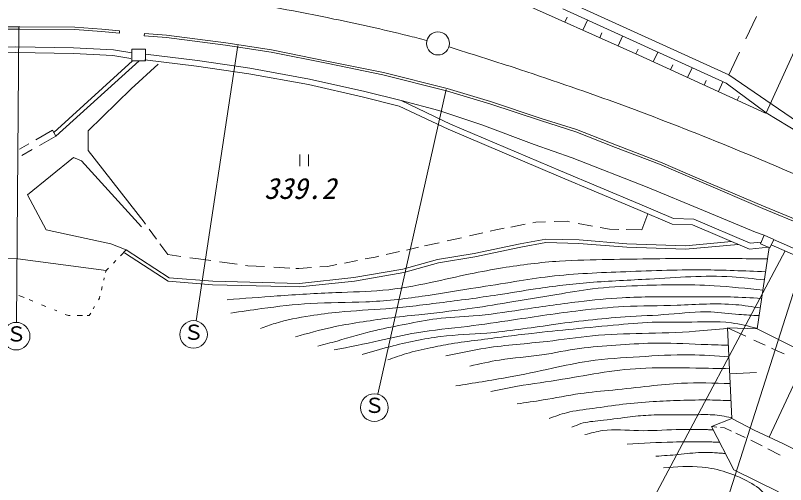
# Model space of a CAD drawing. Units: millimetres, scale not verified. Extents: x 40000 to 680000, y 20000 to 380000.
# Drawn here: x 134413 to 201348, y 261835 to 302598 of the extents above; entities that cross this region are included whole.
import ezdxf
from ezdxf.enums import TextEntityAlignment as Align

# ---------------------------------------------------------------- set-up
doc = ezdxf.new("R2010")
doc.units = ezdxf.units.MM
doc.header["$LTSCALE"] = 1000
for name, color, linetype, lineweight in [('M-BGD', 7, 'Continuous', 13), ('M-BMK', 2, 'Continuous', 13), ('M-BMK-SRVR', 3, 'Continuous', 13), ('M-STR-HTXT', 7, 'Continuous', 13), ('M-STR-STRC', 7, 'Continuous', 13)]:
    doc.layers.add(name, color=color, linetype=linetype, lineweight=lineweight)
doc.styles.add('ＭＳ ゴシック', font='')
doc.styles.get('ＭＳ ゴシック').set_extended_font_data('MS Gothic')

msp = doc.modelspace()

# ---------------------------------------------------------------- linework, layer by layer
at = {"layer": 'M-BGD'}
for p, q in [((166108, 311302), (196403, 297431)), ((188607, 299130), (177545, 304089)), ((196171, 296717), (181974, 303161)), ((182351, 302442), (182162, 302020)), ((184127, 302184), (183737, 301313)), ((198830, 302492), (197901, 300554)), ((134798, 301597), (129317, 301629)), ((134796, 301397), (129322, 301429)), ((139569, 301365), (134796, 301397)), ((139576, 301565), (134798, 301597)), ((141899, 301206), (139569, 301365)), ((141916, 301405), (139576, 301565)), ((143467, 301245), (141916, 301405)), ((143467, 301245), (143447, 301046)), ((143447, 301046), (141899, 301206)), ((145618, 301031), (145602, 300832)), ((147531, 300676), (145602, 300832)), ((147552, 300875), (145618, 301031)), ((152664, 300023), (147531, 300676)), ((152692, 300221), (147552, 300875)), ((185383, 301085), (185193, 300661)), ((187181, 300797), (186798, 299941)), ((129829, 299774), (134460, 299869)), ((134460, 299869), (139471, 299774)), ((156647, 299401), (152664, 300023)), ((156682, 299597), (152692, 300221)), ((129839, 299274), (134460, 299369)), ((134460, 299369), (139454, 299274)), ((139454, 299274), (142886, 299110)), ((139471, 299774), (142939, 299608)), ((142939, 299608), (144534, 299347)), ((144534, 299655), (145730, 299655)), ((144534, 298655), (144534, 299655)), ((145730, 299655), (145730, 298655)), ((145730, 299231), (150228, 298691)), ((161593, 298405), (156647, 299401)), ((161633, 298601), (156682, 299597)), ((188526, 299652), (188344, 299248)), ((190237, 299411), (189849, 298562)), ((197354, 299413), (196403, 297431)), ((137751, 292434), (144586, 298655)), ((137932, 292119), (145159, 298655)), ((142886, 299110), (144454, 298853)), ((145730, 298655), (144534, 298655)), ((145671, 298735), (150161, 298195)), ((150228, 298691), (154778, 298023)), ((166398, 297636), (161633, 298601)), ((199600, 294101), (188607, 299130)), ((144484, 296213), (146824, 298374)), ((150161, 298195), (154697, 297529)), ((154778, 298023), (159972, 297071)), ((166353, 297440), (161593, 298405)), ((191557, 298313), (191356, 297873)), ((193222, 298055), (192830, 297198)), ((154697, 297529), (159872, 296581)), ((171891, 296040), (166353, 297440)), ((171944, 296233), (166398, 297636)), ((196403, 297431), (202388, 293341)), ((159872, 296581), (164664, 295505)), ((159972, 297071), (164779, 295992)), ((194459, 296956), (194269, 296540)), ((195905, 296838), (195509, 295973)), ((199654, 294139), (196171, 296717)), ((140751, 292569), (144484, 296213)), ((164779, 295992), (167942, 295195)), ((175656, 294920), (171891, 296040)), ((175716, 295111), (171944, 296233)), ((164664, 295505), (167772, 294722)), ((167942, 295195), (172235, 293163)), ((167942, 295195), (171212, 294327)), ((197305, 295579), (197143, 295225)), ((167772, 294722), (172031, 292707)), ((180042, 293458), (175656, 294920)), ((180104, 293649), (175716, 295111)), ((171212, 294327), (174963, 293081)), ((202530, 292385), (199654, 294139)), ((183122, 292494), (180042, 293458)), ((183189, 292682), (180104, 293649)), ((136187, 291800), (137636, 292633)), ((137636, 292633), (137932, 292119)), ((140733, 290872), (140751, 292569)), ((172031, 292707), (181605, 288641)), ((172235, 293163), (181800, 289101)), ((174963, 293081), (179488, 291377)), ((186648, 291311), (183189, 292682)), ((136515, 291309), (137932, 292119)), ((186576, 291125), (183122, 292494)), ((134760, 290979), (135577, 291449)), ((179488, 291377), (182796, 290232)), ((190478, 289848), (186648, 291311)), ((134970, 290425), (135875, 290942)), ((145592, 284638), (140733, 290872)), ((159144, 289510), (159144, 290510)), ((159894, 290510), (159894, 289510)), ((190403, 289663), (186576, 291125)), ((139457, 290242), (135451, 287003)), ((140169, 289958), (139457, 290242)), ((145384, 284225), (140169, 289958)), ((182796, 290232), (189323, 287674)), ((193903, 288384), (190478, 289848)), ((193825, 288200), (190403, 289663)), ((181605, 288641), (188495, 285736)), ((181800, 289101), (188690, 286196)), ((199363, 285836), (193825, 288200)), ((199440, 286020), (193903, 288384)), ((189323, 287674), (194220, 285644)), ((135451, 287003), (137089, 283976)), ((188690, 286196), (191595, 284962)), ((203314, 284187), (199363, 285836)), ((203393, 284371), (199440, 286020)), ((188495, 285736), (191483, 284466)), ((189367, 285365), (188856, 283959)), ((194220, 285644), (198730, 283776)), ((145719, 284462), (145592, 284638)), ((179639, 284638), (179393, 284590)), ((180480, 284660), (179639, 284638)), ((182354, 284709), (181238, 284680)), ((182574, 284669), (182354, 284709)), ((184564, 284301), (183335, 284528)), ((191595, 284962), (193369, 284885)), ((193369, 284885), (198280, 282802)), ((137089, 283976), (142696, 282766)), ((146679, 283144), (146027, 284039)), ((176173, 283959), (175687, 283850)), ((176898, 284101), (176173, 283959)), ((178714, 284456), (177477, 284214)), ((186034, 284030), (185228, 284179)), ((186844, 284010), (186034, 284030)), ((188856, 283959), (187481, 283994)), ((191483, 284466), (193257, 284389)), ((193257, 284389), (198202, 282292)), ((173183, 283287), (171945, 283010)), ((175050, 283707), (173882, 283445)), ((178294, 282746), (180501, 283156)), ((180501, 283156), (183401, 283093)), ((198730, 283776), (199495, 283497)), ((199495, 283497), (199167, 282766)), ((200316, 283129), (199495, 283497)), ((142696, 282766), (144049, 282232)), ((147646, 281815), (146959, 282759)), ((171228, 282849), (169975, 282567)), ((174274, 281926), (178294, 282746)), ((178351, 282451), (180525, 282855)), ((180525, 282855), (183386, 282793)), ((183386, 282793), (187546, 282462)), ((183401, 283093), (187563, 282762)), ((187563, 282762), (192639, 282588)), ((192639, 282588), (196648, 282951)), ((192648, 282288), (197233, 282703)), ((198280, 282802), (199226, 282897)), ((199167, 282766), (199989, 282398)), ((199989, 282398), (200316, 283129)), ((200106, 282660), (204171, 280869)), ((200311, 283117), (204380, 281323)), ((144049, 282232), (143542, 281710)), ((143886, 281980), (147690, 279505)), ((144049, 282232), (147790, 279798)), ((148788, 281655), (147646, 281815)), ((167787, 282076), (166638, 281818)), ((169448, 282449), (168397, 282213)), ((171105, 281390), (174274, 281926)), ((174329, 281631), (178351, 282451)), ((187546, 282462), (192648, 282288)), ((198202, 282292), (199857, 282457)), ((198865, 275372), (199911, 282431)), ((128077, 281691), (134634, 281443)), ((134634, 281443), (142293, 280424)), ((143145, 281301), (142933, 281083)), ((150325, 281440), (149567, 281546)), ((151403, 281292), (150325, 281440)), ((153676, 280979), (152151, 281189)), ((164152, 281306), (163012, 281085)), ((165670, 281601), (164817, 281435)), ((165999, 281675), (165670, 281601)), ((168094, 280555), (171105, 281390)), ((171170, 281097), (174329, 281631)), ((142502, 280639), (142293, 280424)), ((154613, 280851), (154396, 280880)), ((156062, 280769), (154613, 280851)), ((158249, 280645), (156862, 280724)), ((159043, 280601), (158778, 280616)), ((160136, 280687), (159043, 280601)), ((161526, 280797), (160858, 280744)), ((162356, 280958), (161526, 280797)), ((163838, 279814), (168094, 280555)), ((168160, 280262), (171170, 281097)), ((142140, 279791), (142090, 279584)), ((142293, 280424), (142253, 280258)), ((147790, 279798), (151557, 279498)), ((159108, 279309), (163838, 279814)), ((163879, 279516), (168160, 280262)), ((147690, 279505), (151542, 279199)), ((151542, 279199), (159121, 279009)), ((151557, 279498), (159108, 279309)), ((159121, 279009), (163879, 279516)), ((141957, 279032), (141881, 278718)), ((135161, 278091), (134724, 278270)), ((135941, 277771), (135615, 277905)), ((141714, 278027), (141634, 277890)), ((141758, 278208), (141714, 278027)), ((137046, 277318), (136684, 277467)), ((141291, 277299), (141184, 277116)), ((138021, 276919), (137798, 277010)), ((139014, 276512), (138747, 276621)), ((139162, 276512), (139014, 276512)), ((140230, 276512), (139784, 276512)), ((140833, 276512), (140663, 276512)), ((140961, 276733), (140833, 276512)), ((196687, 267573), (196294, 275460)), ((196294, 275460), (198865, 275372)), ((197888, 274725), (196294, 275460)), ((198865, 275372), (204983, 272302)), ((199570, 273950), (198601, 274396)), ((200620, 273466), (200136, 273689)), ((201210, 273189), (200620, 273466)), ((202920, 272401), (199924, 265962)), ((198827, 271588), (196493, 271472)), ((194900, 266876), (196687, 267573)), ((198629, 266565), (196687, 267573)), ((196861, 263129), (194900, 266876)), ((195377, 266830), (194900, 266876)), ((196026, 266768), (195694, 266800)), ((196645, 266477), (196026, 266768)), ((201165, 265385), (198629, 266565)), ((197848, 265913), (197014, 266304)), ((198683, 265521), (198331, 265686)), ((199320, 265192), (198683, 265521)), ((205354, 263202), (201165, 265385)), ((200865, 264393), (199799, 264944)), ((200739, 261212), (196861, 263129))]:
    msp.add_line(p, q, dxfattribs=at)
for points, knots in [([(152812, 277896), (154264, 278006), (155715, 278116), (157166, 278221), (158862, 278343), (160559, 278458), (162260, 278520), (163622, 278570), (164986, 278586), (166340, 278715), (167737, 278847), (169124, 279099), (170499, 279391), (171650, 279634), (172792, 279905), (173943, 280144), (174874, 280338), (175810, 280511), (176750, 280664), (178391, 280931), (180043, 281138), (181701, 281249), (183115, 281343), (184533, 281368), (185950, 281392), (188602, 281437), (191252, 281480), (193903, 281483), (195857, 281485), (197810, 281464), (199764, 281444)], [0, 0, 0, 0, 1, 1, 1, 2, 2, 2, 3, 3, 3, 4, 4, 4, 5, 5, 5, 6, 6, 6, 7, 7, 7, 8, 8, 8, 9, 9, 9, 10, 10, 10, 10]), ([(153132, 276741), (154023, 276871), (154914, 277000), (155806, 277122), (157220, 277315), (158638, 277490), (160061, 277572), (161660, 277663), (163267, 277637), (164868, 277710), (166504, 277785), (168135, 277963), (169756, 278194), (171170, 278395), (172578, 278636), (173987, 278863), (175132, 279047), (176278, 279221), (177423, 279405), (178432, 279567), (179441, 279737), (180455, 279866), (182624, 280142), (184815, 280229), (187003, 280315), (189391, 280410), (191777, 280504), (194162, 280488), (195968, 280476), (197775, 280402), (199581, 280327)], [0, 0, 0, 0, 1, 1, 1, 2, 2, 2, 3, 3, 3, 4, 4, 4, 5, 5, 5, 6, 6, 6, 7, 7, 7, 8, 8, 8, 9, 9, 9, 10, 10, 10, 10]), ([(199489, 279612), (198559, 279722), (197630, 279832), (196699, 279889), (194312, 280034), (191912, 279829), (189516, 279693), (187788, 279595), (186062, 279532), (184340, 279393), (182763, 279266), (181190, 279075), (179625, 278840), (178528, 278675), (177435, 278489), (176339, 278321), (174656, 278062), (172967, 277845), (171278, 277629), (169724, 277431), (168170, 277233), (166609, 277110), (165253, 277004), (163892, 276953), (162539, 276822), (161703, 276741), (160870, 276630), (160038, 276499), (159007, 276338), (157978, 276147), (156982, 275842), (156552, 275710), (156127, 275557), (155703, 275404)], [0, 0, 0, 0, 1, 1, 1, 2, 2, 2, 3, 3, 3, 4, 4, 4, 5, 5, 5, 6, 6, 6, 7, 7, 7, 8, 8, 8, 9, 9, 9, 10, 10, 10, 11, 11, 11, 11]), ([(158769, 274666), (159805, 274966), (160842, 275266), (161894, 275496), (162694, 275672), (163504, 275806), (164315, 275934), (165136, 276064), (165958, 276188), (166782, 276292), (167675, 276405), (168572, 276496), (169468, 276592), (170869, 276742), (172269, 276905), (173664, 277099), (174847, 277263), (176026, 277450), (177204, 277641), (178631, 277872), (180056, 278109), (181481, 278356), (182505, 278533), (183529, 278715), (184559, 278840), (185855, 278997), (187160, 279064), (188467, 279116), (190690, 279205), (192915, 279250), (195131, 279116), (196552, 279031), (197968, 278872), (199385, 278713)], [0, 0, 0, 0, 1, 1, 1, 2, 2, 2, 3, 3, 3, 4, 4, 4, 5, 5, 5, 6, 6, 6, 7, 7, 7, 8, 8, 8, 9, 9, 9, 10, 10, 10, 11, 11, 11, 11]), ([(199247, 278010), (198348, 278061), (197448, 278112), (196549, 278136), (195205, 278174), (193860, 278153), (192514, 278148), (190722, 278142), (188929, 278163), (187141, 278067), (185878, 277999), (184617, 277873), (183360, 277721), (181676, 277519), (179999, 277272), (178322, 277018), (176954, 276811), (175586, 276598), (174206, 276488), (173146, 276403), (172078, 276378), (171024, 276246), (170135, 276134), (169255, 275946), (168373, 275773), (167483, 275599), (166590, 275439), (165710, 275231), (164586, 274966), (163480, 274620), (162366, 274309), (161810, 274153), (161253, 274006), (160695, 273859)], [0, 0, 0, 0, 1, 1, 1, 2, 2, 2, 3, 3, 3, 4, 4, 4, 5, 5, 5, 6, 6, 6, 7, 7, 7, 8, 8, 8, 9, 9, 9, 10, 10, 10, 11, 11, 11, 11]), ([(199127, 277181), (198431, 277293), (197734, 277405), (197035, 277467), (195343, 277617), (193633, 277475), (191928, 277415), (190383, 277361), (188841, 277374), (187302, 277298), (186030, 277236), (184760, 277112), (183494, 276960), (181556, 276729), (179627, 276432), (177698, 276142), (176366, 275941), (175034, 275743), (173696, 275583), (172221, 275407), (170739, 275276), (169277, 275024), (168197, 274838), (167127, 274585), (166055, 274348), (164745, 274059), (163431, 273795), (162117, 273530)], [0, 0, 0, 0, 1, 1, 1, 2, 2, 2, 3, 3, 3, 4, 4, 4, 5, 5, 5, 6, 6, 6, 7, 7, 7, 8, 8, 8, 9, 9, 9, 9]), ([(199017, 276516), (198443, 276544), (197869, 276571), (197296, 276620), (196484, 276690), (195675, 276805), (194864, 276834), (193649, 276878), (192431, 276733), (191213, 276636), (189943, 276534), (188673, 276486), (187406, 276402), (185256, 276259), (183110, 276012), (180973, 275713), (179107, 275452), (177248, 275152), (175372, 274998), (174047, 274889), (172715, 274853), (171396, 274699), (169900, 274525), (168422, 274200), (166964, 273816), (166154, 273602), (165351, 273371), (164547, 273140)], [0, 0, 0, 0, 1, 1, 1, 2, 2, 2, 3, 3, 3, 4, 4, 4, 5, 5, 5, 6, 6, 6, 7, 7, 7, 8, 8, 8, 9, 9, 9, 9]), ([(166785, 272667), (167319, 272861), (167853, 273055), (168396, 273216), (169070, 273416), (169759, 273565), (170448, 273711), (171054, 273839), (171660, 273965), (172270, 274068), (173041, 274198), (173819, 274291), (174596, 274389), (176159, 274584), (177720, 274795), (179284, 274975), (180485, 275113), (181689, 275233), (182892, 275350), (184210, 275478), (185528, 275603), (186848, 275725), (187955, 275828), (189063, 275930), (190172, 275954), (191019, 275973), (191867, 275948), (192718, 275954), (194031, 275965), (195354, 276052), (196646, 275881), (197392, 275783), (198127, 275598), (198862, 275414)], [0, 0, 0, 0, 1, 1, 1, 2, 2, 2, 3, 3, 3, 4, 4, 4, 5, 5, 5, 6, 6, 6, 7, 7, 7, 8, 8, 8, 9, 9, 9, 10, 10, 10, 11, 11, 11, 11]), ([(171813, 273011), (172970, 273266), (174127, 273520), (175296, 273700), (177059, 273971), (178848, 274072), (180623, 274277), (181935, 274429), (183240, 274638), (184553, 274762), (185994, 274898), (187444, 274932), (188894, 274967), (190442, 275003), (191989, 275039), (193532, 275153), (194458, 275221), (195383, 275317), (196307, 275414)], [0, 0, 0, 0, 1, 1, 1, 2, 2, 2, 3, 3, 3, 4, 4, 4, 5, 5, 5, 6, 6, 6, 6]), ([(173917, 272135), (174771, 272328), (175625, 272521), (176488, 272657), (177704, 272848), (178938, 272924), (180157, 273104), (181254, 273266), (182339, 273511), (183436, 273663), (184484, 273808), (185544, 273868), (186602, 273942), (187658, 274016), (188713, 274105), (189769, 274128), (191183, 274159), (192600, 274073), (194016, 274017), (194798, 273986), (195581, 273964), (196363, 273942)], [0, 0, 0, 0, 1, 1, 1, 2, 2, 2, 3, 3, 3, 4, 4, 4, 5, 5, 5, 6, 6, 6, 7, 7, 7, 7]), ([(172682, 270411), (174210, 270647), (175737, 270884), (177256, 271165), (178534, 271401), (179806, 271668), (181077, 271944), (182135, 272174), (183192, 272409), (184261, 272568), (185708, 272783), (187175, 272858), (188640, 272945), (190101, 273032), (191560, 273131), (193019, 273114), (194163, 273101), (195307, 273016), (196450, 272932)], [0, 0, 0, 0, 1, 1, 1, 2, 2, 2, 3, 3, 3, 4, 4, 4, 5, 5, 5, 6, 6, 6, 6]), ([(196482, 271904), (195501, 271924), (194521, 271944), (193540, 271963), (192094, 271991), (190648, 272017), (189204, 271951), (187990, 271896), (186778, 271775), (185577, 271597), (184367, 271417), (183168, 271178), (181961, 270982), (180659, 270771), (179349, 270610), (178050, 270380), (177275, 270242), (176505, 270081), (175734, 269919)], [0, 0, 0, 0, 1, 1, 1, 2, 2, 2, 3, 3, 3, 4, 4, 4, 5, 5, 5, 6, 6, 6, 6]), ([(178015, 268856), (178768, 268958), (179521, 269061), (180271, 269186), (181344, 269365), (182409, 269589), (183485, 269742), (184430, 269876), (185382, 269956), (186333, 270049), (187397, 270153), (188459, 270274), (189523, 270392), (190447, 270494), (191372, 270593), (192299, 270640), (193710, 270710), (195126, 270657), (196541, 270604)], [0, 0, 0, 0, 1, 1, 1, 2, 2, 2, 3, 3, 3, 4, 4, 4, 5, 5, 5, 6, 6, 6, 6]), ([(180815, 267591), (181307, 267769), (181799, 267947), (182304, 268076), (183052, 268267), (183827, 268350), (184596, 268454), (185469, 268571), (186335, 268715), (187207, 268820), (188078, 268925), (188954, 268993), (189830, 269045), (190617, 269091), (191405, 269125), (192193, 269151), (193051, 269179), (193910, 269199), (194769, 269186), (195383, 269178), (195998, 269152), (196612, 269127)], [0, 0, 0, 0, 1, 1, 1, 2, 2, 2, 3, 3, 3, 4, 4, 4, 5, 5, 5, 6, 6, 6, 7, 7, 7, 7]), ([(182776, 266812), (183033, 266929), (183290, 267046), (183556, 267131), (184092, 267300), (184667, 267334), (185234, 267390), (186037, 267471), (186826, 267599), (187621, 267698), (188220, 267772), (188824, 267831), (189428, 267863), (190089, 267898), (190752, 267902), (191413, 267899), (192067, 267895), (192720, 267886), (193375, 267899), (193919, 267909), (194464, 267935), (195005, 267899), (195548, 267862), (196086, 267762), (196624, 267662)], [0, 0, 0, 0, 1, 1, 1, 2, 2, 2, 3, 3, 3, 4, 4, 4, 5, 5, 5, 6, 6, 6, 7, 7, 7, 8, 8, 8, 8]), ([(195067, 266585), (194959, 266591), (194851, 266598), (194743, 266603), (194621, 266609), (194500, 266613), (194379, 266616), (194258, 266619), (194136, 266621), (194015, 266623), (193287, 266633), (192559, 266634), (191832, 266613), (190741, 266581), (189653, 266500), (188557, 266525), (187520, 266548), (186475, 266665), (185458, 266525), (184937, 266453), (184423, 266314), (183909, 266174)], [0, 0, 0, 0, 1, 1, 1, 2, 2, 2, 3, 3, 3, 4, 4, 4, 5, 5, 5, 6, 6, 6, 7, 7, 7, 7]), ([(195604, 265527), (195418, 265530), (195233, 265533), (195048, 265535), (194901, 265537), (194755, 265538), (194609, 265539), (194463, 265540), (194317, 265542), (194171, 265543), (193293, 265549), (192416, 265550), (191539, 265531), (190223, 265502), (188908, 265429), (187592, 265355)], [0, 0, 0, 0, 1, 1, 1, 2, 2, 2, 3, 3, 3, 4, 4, 4, 5, 5, 5, 5]), ([(196137, 264520), (196014, 264535), (195890, 264549), (195766, 264561), (195622, 264575), (195477, 264586), (195331, 264595), (194896, 264623), (194460, 264638), (194024, 264625), (193360, 264603), (192699, 264514), (192036, 264449), (191384, 264385), (190731, 264344), (190077, 264303)], [0, 0, 0, 0, 1, 1, 1, 2, 2, 2, 3, 3, 3, 4, 4, 4, 5, 5, 5, 5]), ([(200468, 259727), (200083, 260311), (199699, 260894), (199194, 261352), (198712, 261789), (198119, 262113), (197518, 262391), (197075, 262596), (196627, 262776), (196167, 262924), (195493, 263139), (194792, 263285), (194088, 263353), (192975, 263460), (191855, 263374), (190735, 263288)], [0, 0, 0, 0, 1, 1, 1, 2, 2, 2, 3, 3, 3, 4, 4, 4, 5, 5, 5, 5])]:
    msp.add_open_spline(points, degree=3, knots=knots, dxfattribs=at)
at = {"layer": 'M-BMK'}
for points, knots in [([(73885, 294085), (76369, 294923), (78853, 295762), (81351, 296556), (84312, 297498), (87293, 298377), (90299, 299164), (92858, 299834), (95434, 300437), (98019, 301004), (100295, 301504), (102577, 301975), (104870, 302385), (107468, 302849), (110079, 303234), (112693, 303612), (114530, 303877), (116369, 304139), (118214, 304328), (120542, 304565), (122880, 304685), (125219, 304788), (127997, 304910), (130774, 305009), (133553, 305043), (136638, 305082), (139724, 305042), (142807, 304890), (146125, 304727), (149438, 304434), (152726, 303970), (155864, 303527), (158978, 302927), (162082, 302283), (164220, 301839), (166354, 301374), (168473, 300851), (169030, 300714), (169587, 300572), (170143, 300431)], [0, 0, 0, 0, 1, 1, 1, 2, 2, 2, 3, 3, 3, 4, 4, 4, 5, 5, 5, 6, 6, 6, 7, 7, 7, 8, 8, 8, 9, 9, 9, 10, 10, 10, 11, 11, 11, 12, 12, 12, 13, 13, 13, 13]), ([(172099, 299855), (173989, 299264), (175879, 298673), (177762, 298060), (183665, 296138), (189500, 294004), (195258, 291680), (199279, 290056), (203263, 288340), (207221, 286572), (210184, 285248), (213134, 283896), (216025, 282405), (220590, 280052), (225008, 277356), (228995, 274139), (231880, 271811), (234539, 269211), (237194, 266612), (242942, 260987), (248673, 255370), (254405, 249754)], [0, 0, 0, 0, 1, 1, 1, 2, 2, 2, 3, 3, 3, 4, 4, 4, 5, 5, 5, 6, 6, 6, 7, 7, 7, 7])]:
    msp.add_open_spline(points, degree=3, knots=knots, dxfattribs=at)
at = {"layer": 'M-BMK-SRVR'}
msp.add_circle((171137, 300161), 1000, dxfattribs=at)
at = {"layer": 'M-STR-HTXT'}
for p, q in [((199654, 294139), (207838, 312096)), ((134702, 301545), (134520, 275932)), ((153739, 299970), (150120, 276056)), ((171860, 296155), (165904, 269690)), ((203794, 284081), (196301, 260580))]:
    msp.add_line(p, q, dxfattribs=at)
for centre in [(134479, 274732), (149894, 274878), (165608, 268527)]:
    msp.add_circle(centre, 1200, dxfattribs=at)
at = {"layer": 'M-STR-STRC'}
msp.add_line((188971, 258945), (201300, 282134), dxfattribs=at)

# ---------------------------------------------------------------- texts
at = {"layer": 'M-BGD', "style": 'ＭＳ ゴシック', "oblique": 15}
msp.add_text('339.2', height=1833, dxfattribs=at).set_placement((156025, 286101), align=Align.BOTTOM_LEFT)
at = {"layer": 'M-STR-HTXT', "style": 'ＭＳ ゴシック'}
for p in [(133589, 273871), (149004, 274017), (164718, 267666)]:
    msp.add_text('Ｓ', height=1320, dxfattribs=at).set_placement(p, align=Align.BOTTOM_LEFT)

doc.saveas('drawing.dxf')
